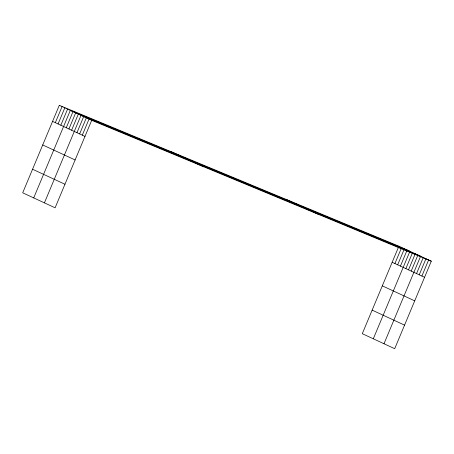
<?xml version="1.0" encoding="UTF-8"?>
<svg xmlns="http://www.w3.org/2000/svg" width="454" height="454" viewBox="0 0 454 454"><rect width="100%" height="100%" fill="white"/><g stroke="black" fill="none" stroke-linecap="round" stroke-linejoin="round"><path stroke-width="0.68" d="M59.304 105.3L22.7 192.808L55.104 207.813L91.708 120.304L59.304 105.3L398.896 246.187L431.3 261.192L394.696 348.7L362.292 333.696L398.896 246.187M55.326 122.665L62.062 106.577M58.084 123.942L64.814 107.848M60.836 125.219L67.567 109.125M33.715 197.91L70.325 110.401L409.917 251.289L373.307 338.798M66.267 127.733L72.998 111.639M68.94 128.97L75.67 112.876M71.613 130.207L78.343 114.113M44.413 202.859L81.016 115.35L420.608 256.243L383.999 343.752M76.959 132.681L83.689 116.587M79.632 133.919L86.362 117.83M82.305 135.161L89.035 119.067M394.918 263.558L401.654 247.464M397.676 264.83L404.406 248.741M400.428 266.106L407.159 250.012M405.853 268.62L412.59 252.526M408.526 269.858L415.262 253.763M411.199 271.095L417.935 255M416.551 273.575L423.281 257.48M419.224 274.812L425.954 258.718M421.897 276.049L428.627 259.955M91.708 120.304L431.3 261.192M286.832 199.692L319.236 214.697M171.374 151.789L203.772 166.8M392.165 262.281L424.569 277.286M52.573 121.394L84.977 136.399M382.308 285.85L414.712 300.854M42.716 144.957L75.12 159.967M372.149 310.127L404.554 325.132M32.557 169.24L64.962 184.245"/></g></svg>
